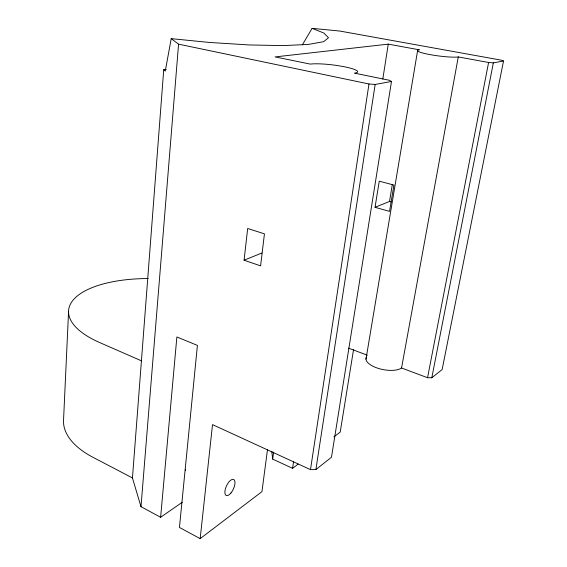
<?xml version="1.0" encoding="UTF-8"?>
<svg xmlns="http://www.w3.org/2000/svg" width="567" height="567" viewBox="0 0 567 567"><rect width="100%" height="100%" fill="white"/><g stroke="black" fill="none" stroke-linecap="round" stroke-linejoin="round"><path stroke-width="0.85" d="M68.543 312.034L63.483 421.451A91.365 46.82 3.8 0 0 92.889 457.25L132.451 477.946L140.992 506.671L160.624 517.281L182.283 502.256M132.451 477.946L163.735 69.67L166.223 69.387M140.992 506.671L178.57 44.155L171.213 38.641L165.273 71.088L163.735 69.67M160.624 517.281L176.869 336.968L197.408 345.402L179.448 527.452L200.172 538.65L261.94 491.646L267.518 449.518M200.172 538.65L212.512 424.612L310.489 469.625L315.876 469.589L331.482 457.229L391.485 81.471L389.494 80.301L354.581 73.164A25.721 3.792 6.9 0 0 344.509 66.8L338.449 65.715A25.721 3.792 6.9 0 0 310.241 64.099L275.087 56.913L388.267 44.134L419.424 49.832A21.411 2.53 7.5 0 0 430.147 54.63A21.411 2.53 7.5 0 0 458.271 56.934L488.598 62.476L493.34 62.866L503.517 61.009L442.14 369.564L431.813 377.771L427.553 377.714L401.556 367.997A19.016 7.931 10.8 0 1 378.494 368.451A19.016 7.931 10.8 0 1 366.424 357.175M244.072 260.203L247.673 228.48L264.442 233.852L260.6 265.859L244.072 260.203L261.869 253.017M298.185 464.068L292.579 468.328L272.677 459.1L273.627 452.083M292.579 468.328L293.593 461.311M310.489 469.625L368.975 83.987L375.163 84.455L391.485 81.471M315.876 469.589L375.163 84.455M382.81 79.068L388.267 44.134M375.042 207.302L379.252 181.171L393.923 185.076L389.536 211.406L375.042 207.302L389.501 201.469L391.173 201.93M353.546 349.57L340.214 432.075L333.906 436.873M389.501 201.469L392.329 184.459M365.97 359.187L417.553 50.881M401.556 367.997L458.271 56.934M427.553 377.714L488.598 62.476M431.813 377.771L493.34 62.866M302.346 44.878L312.084 28.35L339.824 31.05L501.398 60.18L503.517 61.009M171.213 38.641L209.563 42.461L249.395 44.956L283.238 45.594L308.434 44.417L323.594 41.689L328.506 37.769L323.87 33.042L312.084 28.35M178.57 44.155L368.975 83.987M348.556 348.166L367.288 355.176M141.424 360.825L99.693 342.567A95.454 38.832 4.5 0 1 72.427 300.964A95.454 38.832 4.5 0 1 148.164 278.546M271.742 451.226L272.677 459.1M185.416 470.667A8.597 4.012 -64.5 0 1 185.692 469.32M230.96 492.971A8.831 3.792 -65.1 0 0 233.696 479.498A8.831 3.792 -65.1 0 0 225.113 489.987A8.831 3.792 -65.1 0 0 230.96 492.971"/></g></svg>
